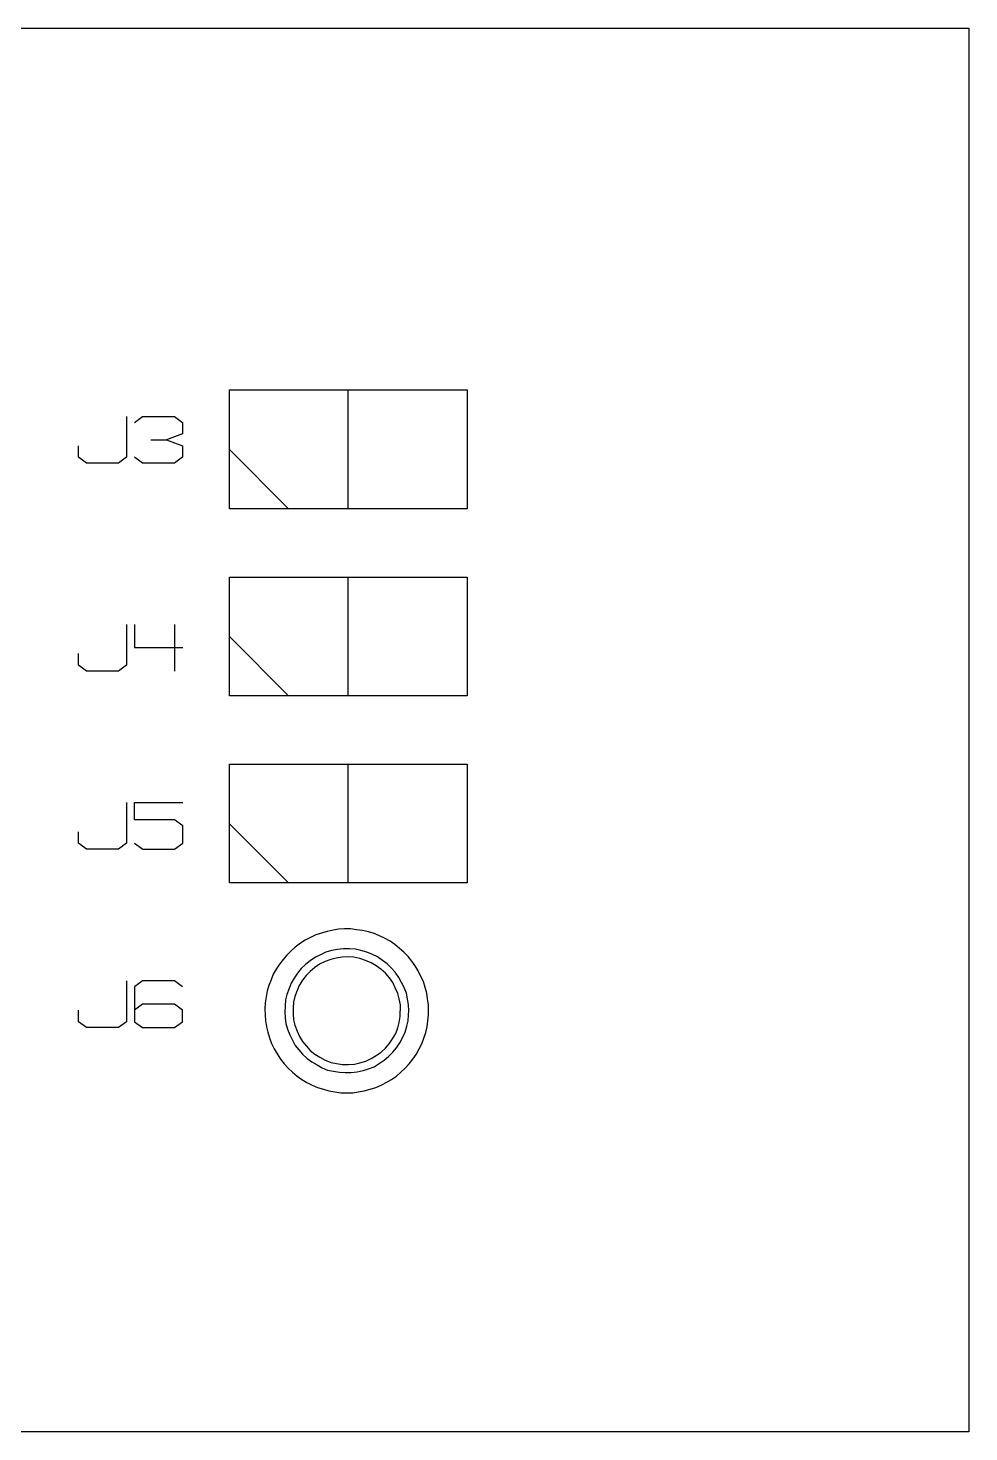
# Model space of a CAD drawing. Extents: x 0 to 1189, y 35 to 806.
# Drawn here: x 613.7 to 669, y 388.1 to 470.6 of the extents above; entities that cross this region are included whole.
import ezdxf

# ---------------------------------------------------------------- set-up
doc = ezdxf.new("R2010")
doc.units = 0
doc.layers.add('1', color=1, linetype='CONTINUOUS')

msp = doc.modelspace()

# ---------------------------------------------------------------- linework, layer by layer
at = {"layer": '1'}
for p, q in [((600.3, 470.6), (669.05, 470.6)), ((669.05, 470.6), (669.05, 388.08)), ((625.58, 442.35), (625.58, 449.33)), ((625.58, 449.33), (639.55, 449.33)), ((632.55, 442.35), (632.55, 449.33)), ((639.55, 449.33), (639.55, 442.35)), ((619.52, 447.77), (619.52, 445.38)), ((620, 447.42), (620.47, 447.77)), ((620.47, 447.77), (622.35, 447.77)), ((622.35, 447.77), (622.82, 447.42)), ((622.82, 447.42), (622.82, 446.75)), ((622.82, 446.75), (621.87, 446.4)), ((616.7, 445.38), (616.7, 446.05)), ((620.95, 446.4), (621.88, 446.4)), ((621.87, 446.4), (622.82, 446.05)), ((622.82, 446.05), (622.82, 445.38)), ((629.05, 442.35), (625.58, 445.83)), ((617.17, 445.02), (616.7, 445.38)), ((619.05, 445.02), (617.17, 445.02)), ((619.52, 445.38), (619.05, 445.02)), ((620.47, 445.02), (620, 445.38)), ((622.35, 445.02), (620.47, 445.02)), ((622.82, 445.38), (622.35, 445.02)), ((639.55, 442.35), (625.58, 442.35)), ((625.58, 431.35), (625.58, 438.33)), ((625.58, 438.33), (639.55, 438.33)), ((632.55, 431.35), (632.55, 438.33)), ((639.55, 438.33), (639.55, 431.35)), ((619.52, 435.55), (619.52, 433.15)), ((620, 435.55), (620, 434.18)), ((622.35, 435.55), (622.35, 432.8)), ((620, 434.18), (622.83, 434.18)), ((629.05, 431.35), (625.58, 434.83)), ((616.7, 433.15), (616.7, 433.83)), ((617.17, 432.8), (616.7, 433.15)), ((619.05, 432.8), (617.17, 432.8)), ((619.52, 433.15), (619.05, 432.8)), ((639.55, 431.35), (625.58, 431.35)), ((625.58, 420.35), (625.58, 427.33)), ((625.58, 427.33), (639.55, 427.33)), ((632.55, 420.35), (632.55, 427.33)), ((639.55, 427.33), (639.55, 420.35)), ((619.53, 425.08), (619.53, 422.68)), ((620, 424.05), (620, 425.08)), ((620, 425.08), (622.83, 425.08)), ((616.7, 422.68), (616.7, 423.35)), ((622.35, 424.05), (620, 424.05)), ((622.83, 423.7), (622.35, 424.05)), ((622.83, 422.68), (622.83, 423.7)), ((629.05, 420.35), (625.58, 423.83)), ((617.18, 422.33), (616.7, 422.68)), ((619.53, 422.68), (619.05, 422.33)), ((620, 422.68), (620.48, 422.33)), ((622.35, 422.33), (622.83, 422.68)), ((619.05, 422.33), (617.18, 422.33)), ((620.48, 422.33), (622.35, 422.33)), ((639.55, 420.35), (625.58, 420.35)), ((631.68, 417.58), (631.33, 417.5)), ((632, 417.63), (631.68, 417.58)), ((632.35, 417.65), (632, 417.63)), ((632.7, 417.65), (632.35, 417.65)), ((633.05, 417.6), (632.7, 417.65)), ((633.4, 417.55), (633.05, 417.6)), ((629.75, 416.8), (629.45, 416.58)), ((630.03, 416.98), (629.75, 416.8)), ((630.35, 417.15), (630.03, 416.98)), ((630.65, 417.3), (630.35, 417.15)), ((630.98, 417.4), (630.65, 417.3)), ((631.33, 417.5), (630.98, 417.4)), ((633.75, 417.48), (633.4, 417.55)), ((634.08, 417.38), (633.75, 417.48)), ((634.4, 417.25), (634.08, 417.38)), ((634.7, 417.1), (634.4, 417.25)), ((635.03, 416.93), (634.7, 417.1)), ((635.3, 416.73), (635.03, 416.93)), ((635.58, 416.5), (635.3, 416.73)), ((628.95, 416.1), (628.73, 415.85)), ((629.2, 416.35), (628.95, 416.1)), ((629.45, 416.58), (629.2, 416.35)), ((630.63, 415.98), (630.33, 415.78)), ((630.93, 416.13), (630.63, 415.98)), ((631.25, 416.28), (630.93, 416.13)), ((631.58, 416.38), (631.25, 416.28)), ((631.85, 415.93), (631.53, 415.85)), ((631.93, 416.43), (631.58, 416.38)), ((632.2, 415.98), (631.85, 415.93)), ((632.28, 416.48), (631.93, 416.43)), ((632.55, 416), (632.2, 415.98)), ((632.63, 416.48), (632.28, 416.48)), ((632.9, 415.98), (632.55, 416)), ((632.98, 416.45), (632.63, 416.48)), ((633.25, 415.9), (632.9, 415.98)), ((633.3, 416.38), (632.98, 416.45)), ((633.65, 416.28), (633.3, 416.38)), ((633.98, 416.15), (633.65, 416.28)), ((634.28, 416), (633.98, 416.15)), ((634.58, 415.8), (634.28, 416)), ((635.83, 416.28), (635.58, 416.5)), ((636.08, 416.03), (635.83, 416.28)), ((636.3, 415.75), (636.08, 416.03)), ((628.33, 415.28), (628.15, 414.98)), ((628.53, 415.58), (628.33, 415.28)), ((628.73, 415.85), (628.53, 415.58)), ((629.8, 415.33), (629.58, 415.05)), ((630.05, 415.55), (629.8, 415.33)), ((630.33, 415.78), (630.05, 415.55)), ((630.33, 415.15), (630.08, 414.9)), ((630.6, 415.38), (630.33, 415.15)), ((630.88, 415.58), (630.6, 415.38)), ((631.2, 415.73), (630.88, 415.58)), ((631.53, 415.85), (631.2, 415.73)), ((633.58, 415.8), (633.25, 415.9)), ((633.9, 415.65), (633.58, 415.8)), ((634.2, 415.48), (633.9, 415.65)), ((634.48, 415.28), (634.2, 415.48)), ((634.75, 415.05), (634.48, 415.28)), ((634.85, 415.6), (634.58, 415.8)), ((635.1, 415.35), (634.85, 415.6)), ((635.33, 415.1), (635.1, 415.35)), ((635.53, 414.8), (635.33, 415.1)), ((636.5, 415.48), (636.3, 415.75)), ((636.68, 415.18), (636.5, 415.48)), ((636.83, 414.85), (636.68, 415.18)), ((619.52, 414.6), (619.52, 412.18)), ((620.47, 414.6), (620, 414.25)), ((622.35, 414.6), (620.47, 414.6)), ((622.82, 414.25), (622.35, 414.6)), ((627.9, 414.33), (627.8, 414)), ((628.03, 414.65), (627.9, 414.33)), ((628.15, 414.98), (628.03, 414.65)), ((629.2, 414.45), (629.08, 414.15)), ((629.38, 414.75), (629.2, 414.45)), ((629.58, 415.05), (629.38, 414.75)), ((629.67, 414.33), (629.55, 414.03)), ((629.88, 414.63), (629.67, 414.33)), ((630.08, 414.9), (629.88, 414.63)), ((634.98, 414.78), (634.75, 415.05)), ((635.18, 414.5), (634.98, 414.78)), ((635.33, 414.18), (635.18, 414.5)), ((635.7, 414.5), (635.53, 414.8)), ((635.85, 414.2), (635.7, 414.5)), ((636.98, 414.55), (636.83, 414.85)), ((637.08, 414.2), (636.98, 414.55)), ((620, 414.25), (620, 412.18)), ((627.73, 413.65), (627.68, 413.3)), ((627.8, 414), (627.73, 413.65)), ((628.88, 413.48), (628.85, 413.13)), ((628.95, 413.8), (628.88, 413.48)), ((629.08, 414.15), (628.95, 413.8)), ((629.42, 413.68), (629.35, 413.35)), ((629.55, 414.03), (629.42, 413.68)), ((635.48, 413.85), (635.33, 414.18)), ((635.55, 413.53), (635.48, 413.85)), ((635.63, 413.18), (635.55, 413.53)), ((635.98, 413.88), (635.85, 414.2)), ((636.05, 413.53), (635.98, 413.88)), ((636.1, 413.18), (636.05, 413.53)), ((637.18, 413.88), (637.08, 414.2)), ((637.23, 413.53), (637.18, 413.88)), ((637.28, 413.18), (637.23, 413.53)), ((616.7, 412.18), (616.7, 412.88)), ((620.47, 413.23), (620, 412.88)), ((622.35, 413.23), (620.47, 413.23)), ((622.82, 412.88), (622.35, 413.23)), ((622.82, 412.18), (622.82, 412.88)), ((627.68, 413.3), (627.65, 412.95)), ((627.65, 412.95), (627.68, 412.6)), ((628.85, 413.13), (628.83, 412.78)), ((628.83, 412.78), (628.85, 412.43)), ((629.35, 413.35), (629.32, 413)), ((629.32, 413), (629.32, 412.65)), ((629.32, 412.65), (629.35, 412.3)), ((635.62, 412.5), (635.62, 412.83)), ((635.63, 412.83), (635.63, 413.18)), ((636.13, 412.83), (636.1, 413.18)), ((636.1, 412.6), (636.13, 412.83)), ((637.28, 412.83), (637.28, 413.18)), ((637.28, 412.6), (637.28, 412.83)), ((617.17, 411.85), (616.7, 412.18)), ((619.05, 411.85), (617.17, 411.85)), ((619.52, 412.18), (619.05, 411.85)), ((620, 412.18), (620.47, 411.85)), ((620.47, 411.85), (622.35, 411.85)), ((622.35, 411.85), (622.82, 412.18)), ((627.68, 412.6), (627.7, 412.25)), ((627.7, 412.25), (627.75, 411.9)), ((627.75, 411.9), (627.83, 411.57)), ((628.85, 412.43), (628.9, 412.08)), ((628.9, 412.08), (629, 411.75)), ((629.35, 412.3), (629.42, 411.98)), ((629.42, 411.98), (629.55, 411.63)), ((635.35, 411.5), (635.47, 411.83)), ((635.47, 411.83), (635.55, 412.15)), ((635.55, 412.15), (635.62, 412.5)), ((635.9, 411.58), (636, 411.93)), ((636, 411.93), (636.08, 412.25)), ((636.08, 412.25), (636.1, 412.6)), ((637.13, 411.55), (637.2, 411.9)), ((637.2, 411.9), (637.25, 412.25)), ((637.25, 412.25), (637.28, 412.6)), ((627.83, 411.57), (627.93, 411.25)), ((627.93, 411.25), (628.05, 410.92)), ((629, 411.75), (629.13, 411.43)), ((629.13, 411.43), (629.28, 411.1)), ((629.28, 411.1), (629.45, 410.8)), ((629.55, 411.63), (629.7, 411.33)), ((629.7, 411.33), (629.88, 411.03)), ((629.88, 411.03), (630.1, 410.75)), ((634.97, 410.9), (635.17, 411.18)), ((635.17, 411.18), (635.35, 411.5)), ((635.4, 410.65), (635.6, 410.95)), ((635.6, 410.95), (635.75, 411.25)), ((635.75, 411.25), (635.9, 411.58)), ((636.88, 410.9), (637, 411.22)), ((637, 411.22), (637.13, 411.55)), ((628.05, 410.92), (628.2, 410.6)), ((628.2, 410.6), (628.38, 410.3)), ((628.38, 410.3), (628.58, 410)), ((629.45, 410.8), (629.65, 410.53)), ((629.65, 410.53), (629.88, 410.28)), ((629.88, 410.28), (630.15, 410.03)), ((630.1, 410.75), (630.32, 410.5)), ((630.32, 410.5), (630.6, 410.28)), ((630.6, 410.28), (630.9, 410.1)), ((633.9, 410.03), (634.2, 410.2)), ((634.2, 410.2), (634.5, 410.4)), ((634.5, 410.4), (634.75, 410.63)), ((634.68, 409.93), (634.93, 410.15)), ((634.75, 410.63), (634.97, 410.9)), ((634.93, 410.15), (635.18, 410.4)), ((635.18, 410.4), (635.4, 410.65)), ((636.35, 410), (636.55, 410.27)), ((636.55, 410.27), (636.73, 410.6)), ((636.73, 410.6), (636.88, 410.9)), ((628.58, 410), (628.8, 409.72)), ((628.8, 409.72), (629.03, 409.47)), ((629.03, 409.47), (629.28, 409.22)), ((630.15, 410.03), (630.43, 409.83)), ((630.43, 409.83), (630.73, 409.65)), ((630.73, 409.65), (631.03, 409.48)), ((630.9, 410.1), (631.2, 409.93)), ((631.03, 409.48), (631.35, 409.35)), ((631.2, 409.93), (631.55, 409.8)), ((631.35, 409.35), (631.7, 409.28)), ((631.55, 409.8), (631.87, 409.73)), ((631.87, 409.73), (632.22, 409.68)), ((632.22, 409.68), (632.57, 409.68)), ((632.57, 409.68), (632.92, 409.7)), ((632.92, 409.7), (633.25, 409.78)), ((633.08, 409.25), (633.43, 409.33)), ((633.25, 409.78), (633.6, 409.88)), ((633.43, 409.33), (633.75, 409.43)), ((633.6, 409.88), (633.9, 410.03)), ((633.75, 409.43), (634.08, 409.55)), ((634.08, 409.55), (634.38, 409.73)), ((634.38, 409.73), (634.68, 409.93)), ((635.65, 409.22), (635.9, 409.47)), ((635.9, 409.47), (636.15, 409.72)), ((636.15, 409.72), (636.35, 410)), ((629.28, 409.22), (629.55, 409)), ((629.55, 409), (629.83, 408.8)), ((629.83, 408.8), (630.13, 408.62)), ((630.13, 408.62), (630.45, 408.47)), ((631.7, 409.28), (632.05, 409.23)), ((632.05, 409.23), (632.38, 409.2)), ((632.38, 409.2), (632.73, 409.2)), ((632.73, 409.2), (633.08, 409.25)), ((634.5, 408.47), (634.8, 408.62)), ((634.8, 408.62), (635.1, 408.8)), ((635.1, 408.8), (635.4, 409)), ((635.4, 409), (635.65, 409.22)), ((630.45, 408.47), (630.75, 408.32)), ((630.75, 408.32), (631.1, 408.22)), ((631.1, 408.22), (631.43, 408.12)), ((631.43, 408.12), (631.78, 408.07)), ((631.78, 408.07), (632.13, 408.02)), ((632.13, 408.02), (632.48, 408.02)), ((632.48, 408.02), (632.83, 408.02)), ((632.83, 408.02), (633.15, 408.07)), ((633.15, 408.07), (633.5, 408.12)), ((633.5, 408.12), (633.85, 408.22)), ((633.85, 408.22), (634.18, 408.32)), ((634.18, 408.32), (634.5, 408.47)), ((669.05, 388.08), (482.03, 388.08))]:
    msp.add_line(p, q, dxfattribs=at)

doc.saveas('drawing.dxf')
